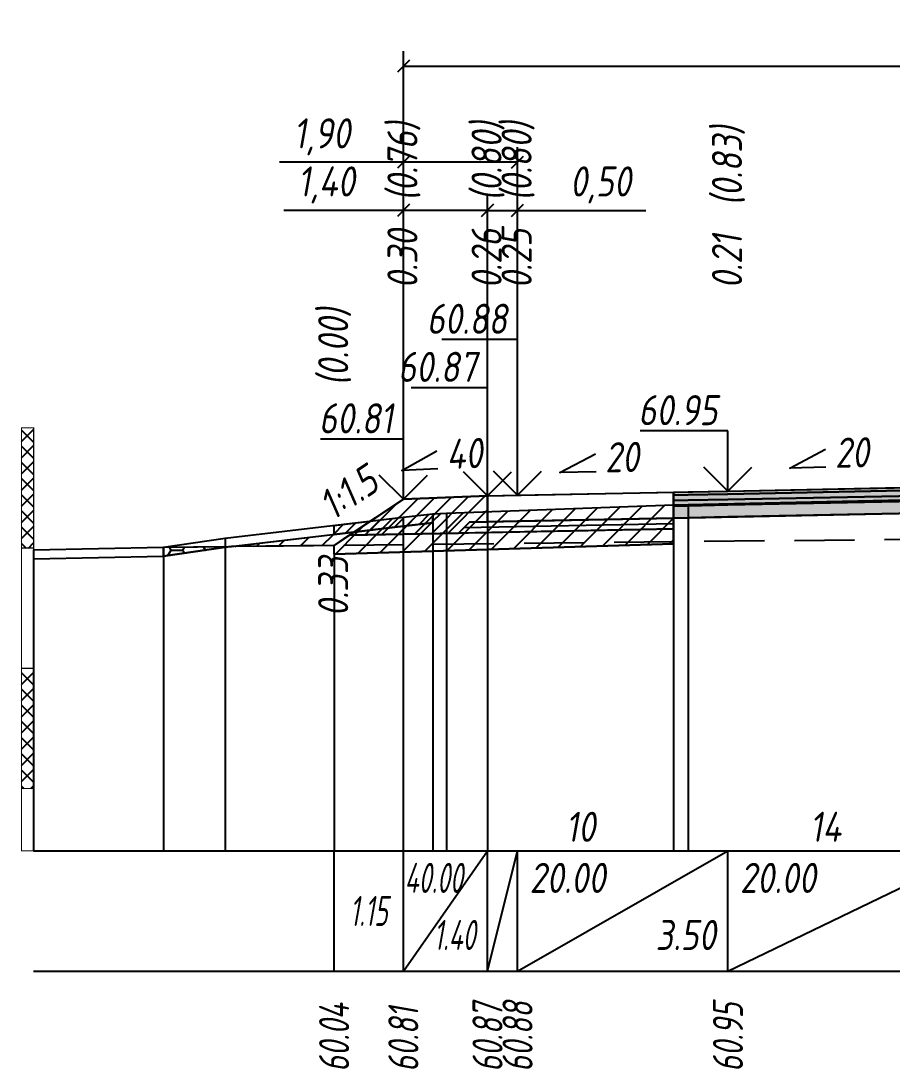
# Model space of a CAD drawing. Extents: x -717 to 1451, y -133302 to 233.
# Drawn here: x 78.9 to 151.4, y -55238.2 to -55151 of the extents above; entities that cross this region are included whole.
import ezdxf
from ezdxf.enums import TextEntityAlignment as Align

# ---------------------------------------------------------------- set-up
doc = ezdxf.new("R2010")
doc.units = 0
doc.linetypes.add('штриховая', pattern=[0.75, 0.5, -0.25])
for name, color, linetype in [('Интерполированный поперечник', 2, 'Continuous'), ('Код_514', 1, 'Continuous'), ('Контур_0', 7, 'Continuous'), ('Контур_2521', 7, 'Continuous'), ('Контур_2564', 7, 'Continuous'), ('Контур_2660', 7, 'Continuous'), ('Контур_2665', 7, 'Continuous'), ('Контур_400', 7, 'Continuous'), ('Контур_508', 7, 'Continuous'), ('Контур_512', 7, 'Continuous'), ('Контур_513', 7, 'Continuous'), ('Контур_818', 7, 'Continuous'), ('Красный поперечник', 1, 'Continuous'), ('Линейка абсолютных высот', 7, 'Continuous'), ('Объём_2501', 7, 'Continuous'), ('Объём_2564', 7, 'Continuous'), ('Объём_2650', 7, 'Continuous'), ('Объём_2660', 7, 'Continuous'), ('Объём_2661', 7, 'Continuous'), ('Объём_2665', 7, 'Continuous'), ('Объём_2666', 7, 'Continuous'), ('Объём_2667', 7, 'Continuous'), ('Объём_2668', 7, 'Continuous'), ('Объём_2669', 7, 'Continuous'), ('Объём_2675', 7, 'Continuous'), ('Объём_2753', 7, 'Continuous'), ('Откосы', 7, 'Continuous'), ('Отметки покрытия', 7, 'Continuous'), ('Рабочие отметки', 7, 'Continuous'), ('Рабочие отметки доп.', 7, 'Continuous'), ('Слои выравнивания', 7, 'Continuous'), ('Таблица', 7, 'Continuous'), ('Уклоны проезжей части', 7, 'Continuous'), ('Черный поперечник', 3, 'Continuous')]:
    doc.layers.add(name, color=color, linetype=linetype)
for name, color, linetype, true_color in [('Контур_2540', 2, 'Continuous', 0xffff00), ('Контур_2560', 2, 'Continuous', 0xffff00), ('Контур_2561', 7, 'Continuous', 0xff8040), ('Контур_2562', 3, 'Continuous', 0x00ff00), ('Контур_2563', 7, 'Continuous', 0xff8000), ('Контур_2570', 7, 'Continuous', 0x80ff00), ('Контур_2725', 7, 'Continuous', 0x323232), ('Контур_2736', 4, 'Continuous', 0x00ffff), ('Контур_2737', 4, 'Continuous', 0x00ffff), ('Контур_2738', 4, 'Continuous', 0x00ffff), ('Контур_2739', 4, 'Continuous', 0x00ffff), ('Контур_2741', 4, 'Continuous', 0x00ffff), ('Контур_2742', 4, 'Continuous', 0x00ffff), ('Контур_2743', 4, 'Continuous', 0x00ffff), ('Контур_2744', 7, 'Continuous', 0xa4ffff), ('Контур_2745', 7, 'Continuous', 0xa4ffff), ('Контур_2747', 4, 'Continuous', 0x00ffff), ('Контур_2748', 4, 'Continuous', 0x00ffff), ('Контур_2749', 4, 'Continuous', 0x00ffff), ('Контур_2750', 4, 'Continuous', 0x00ffff), ('Контур_2751', 4, 'Continuous', 0x00ffff), ('Контур_2752', 4, 'Continuous', 0x00ffff), ('Контур_2760', 7, 'Continuous', 0x323232), ('Контур_2761', 7, 'Continuous', 0x323232), ('Контур_2762', 7, 'Continuous', 0x323232), ('Контур_2763', 7, 'Continuous', 0x323232), ('Контур_402', 7, 'Continuous', 0xff6464), ('Контур_703', 4, 'Continuous', 0x00ffff), ('Контур_705', 4, 'Continuous', 0x00ffff), ('Контур_707', 4, 'Continuous', 0x00ffff), ('Контур_720', 131, 'Continuous', 0xaaffff), ('Объём_2500', 7, 'Continuous', 0xc0c0c0), ('Объём_2520', 7, 'Continuous', 0x80ffff), ('Объём_2540', 2, 'Continuous', 0xffff00), ('Объём_2560', 2, 'Continuous', 0xffff00), ('Объём_2561', 7, 'Continuous', 0xff8040), ('Объём_2562', 3, 'Continuous', 0x00ff00), ('Объём_2563', 7, 'Continuous', 0xff8000), ('Объём_2570', 7, 'Continuous', 0x80ff00), ('Объём_2600', 7, 'Continuous', 0x808000), ('Объём_2746', 2, 'Continuous', 0xffff00)]:
    doc.layers.add(name, color=color, linetype=linetype, true_color=true_color)
doc.styles.get("Standard").update_dxf_attribs({"font": 'txt', "height": 2.5})
doc.styles.add('М', font='romand.shx', dxfattribs={"width": 0.8, "oblique": 10, "height": 2.5})
doc.dimstyles.new('ISO-25', dxfattribs={"dimtxt": 2.5, "dimasz": 2.5, "dimexe": 1.25, "dimexo": 0.625, "dimtad": 1, "dimtxsty": 'Standard', "dimcen": 2.5, "dimadec": 0, "dimazin": 0, "dimtfac": 1, "dimtmove": 0, "dimatfit": 3, "dimfxl": 1, "dimarcsym": 0})
pattern_1 = [(45.0000013, (0, 0), (-0.67351924, 0.673519211), []), (135.0000003, (0, 0), (-0.673519222, -0.67351923), [])]

# ---------------------------------------------------------------- blocks, each defined once
blk = doc.blocks.new('_Oblique')
at = {"color": 0, "linetype": 'ByBlock', "lineweight": -2}
blk.add_line((-0.5, -0.5), (0.5, 0.5), dxfattribs=at)
blk = doc.blocks.new('*D1323')
at = {"color": 0, "lineweight": -2, "transparency": 16777216}
for p, q in [((110.76, -55190.19), (110.76, -55165.47)), ((117.76, -55189.91), (117.76, -55165.47)), ((110.76, -55166.72), (100.814, -55166.72)), ((117.76, -55166.72), (110.76, -55166.72))]:
    blk.add_line(p, q, dxfattribs=at)
at = {"layer": 'Defpoints', "color": 0, "transparency": 16777216}
for p in [(117.76, -55166.72), (110.76, -55190.815), (117.76, -55190.535)]:
    blk.add_point(p, dxfattribs=at)
at = {"color": 0, "lineweight": -2, "transparency": 16777216, "rotation": 180}
blk.add_blockref('_Oblique', (110.76, -55166.72), dxfattribs=at)
at = {"color": 0, "lineweight": -2, "transparency": 16777216}
blk.add_blockref('_Oblique', (117.76, -55166.72), dxfattribs=at)
at = {"color": 0, "transparency": 16777216, "insert": (104.354, -55164.607), "char_height": 2.5, "width": 8.75, "attachment_point": 5, "style": 'М'}
blk.add_mtext('1,40', dxfattribs=at)
blk = doc.blocks.new('*D1325')
at = {"color": 0, "lineweight": -2, "transparency": 16777216}
for p, q in [((117.76, -55189.91), (117.76, -55165.47)), ((120.26, -55189.86), (120.26, -55165.47)), ((117.76, -55166.72), (120.26, -55166.72)), ((120.26, -55166.72), (130.931, -55166.72))]:
    blk.add_line(p, q, dxfattribs=at)
at = {"layer": 'Defpoints', "color": 0, "transparency": 16777216}
for p in [(120.26, -55166.72), (120.26, -55190.485), (117.76, -55190.535)]:
    blk.add_point(p, dxfattribs=at)
at = {"color": 0, "lineweight": -2, "transparency": 16777216, "rotation": 180}
blk.add_blockref('_Oblique', (117.76, -55166.72), dxfattribs=at)
at = {"color": 0, "lineweight": -2, "transparency": 16777216}
blk.add_blockref('_Oblique', (120.26, -55166.72), dxfattribs=at)
at = {"color": 0, "transparency": 16777216, "insert": (127.17, -55164.607), "char_height": 2.5, "width": 9.16667, "attachment_point": 5, "style": 'М'}
blk.add_mtext('0,50', dxfattribs=at)
blk = doc.blocks.new('*D1328')
at = {"color": 0, "lineweight": -2, "transparency": 16777216}
for p, q in [((110.76, -55190.19), (110.76, -55161.47)), ((120.26, -55189.86), (120.26, -55161.47)), ((110.76, -55162.72), (100.447, -55162.72)), ((120.26, -55162.72), (110.76, -55162.72))]:
    blk.add_line(p, q, dxfattribs=at)
at = {"layer": 'Defpoints', "color": 0, "transparency": 16777216}
for p in [(120.26, -55162.72), (120.26, -55190.485), (110.76, -55190.815)]:
    blk.add_point(p, dxfattribs=at)
at = {"color": 0, "lineweight": -2, "transparency": 16777216, "rotation": 180}
blk.add_blockref('_Oblique', (110.76, -55162.72), dxfattribs=at)
at = {"color": 0, "lineweight": -2, "transparency": 16777216}
blk.add_blockref('_Oblique', (120.26, -55162.72), dxfattribs=at)
at = {"color": 0, "transparency": 16777216, "insert": (103.987, -55160.607), "char_height": 2.5, "width": 8.75, "attachment_point": 5, "style": 'М'}
blk.add_mtext('1,90', dxfattribs=at)
blk = doc.blocks.new('*D1329')
at = {"color": 0, "lineweight": -2, "transparency": 16777216}
for p, q in [((110.76, -55190.19), (110.76, -55153.47)), ((206.26, -55190.19), (206.26, -55153.47)), ((110.76, -55154.72), (206.26, -55154.72))]:
    blk.add_line(p, q, dxfattribs=at)
at = {"layer": 'Defpoints', "color": 0, "transparency": 16777216}
for p in [(206.26, -55154.72), (110.76, -55190.815), (206.26, -55190.815)]:
    blk.add_point(p, dxfattribs=at)
at = {"color": 0, "lineweight": -2, "transparency": 16777216, "rotation": 180}
blk.add_blockref('_Oblique', (110.76, -55154.72), dxfattribs=at)
at = {"color": 0, "lineweight": -2, "transparency": 16777216}
blk.add_blockref('_Oblique', (206.26, -55154.72), dxfattribs=at)
at = {"color": 0, "transparency": 16777216, "insert": (158.51, -55152.607), "char_height": 2.5, "width": 10.41667, "attachment_point": 5, "style": 'М'}
blk.add_mtext('19,10', dxfattribs=at)

msp = doc.modelspace()

# ---------------------------------------------------------------- hatches: boundary and pattern name
at = {"layer": 'Линейка абсолютных высот'}
h = msp.add_hatch(dxfattribs=at)
h.set_pattern_fill('ANSI37', scale=0.3, style=0)
h.set_pattern_definition(pattern_1)
h.paths.add_polyline_path([(80, -55194.81), (80, -55184.81), (79, -55184.81), (79, -55194.81)])
h = msp.add_hatch(dxfattribs=at)
h.set_pattern_fill('ANSI37', scale=0.3, style=0)
h.set_pattern_definition(pattern_1)
h.paths.add_polyline_path([(80, -55214.81), (80, -55204.81), (79, -55204.81), (79, -55214.81)])
at = {"layer": 'Объём_2563'}
h = msp.add_hatch(dxfattribs=at)
h.set_pattern_fill('ANSI31', color=256, scale=0.3)
h.paths.add_polyline_path([(110.76, -55190.753), (117.76, -55190.473), (117.76, -55192.623), (116.26, -55192.653), (115.342, -55193.571), (106.26, -55193.753)])
at = {"layer": 'Объём_2570'}
h = msp.add_hatch(dxfattribs=at)
h.set_pattern_fill('ANSI31', color=256, scale=0.2)
h.paths.add_polyline_path([(113.225, -55192.715), (110.741, -55192.995), (105, -55193.676), (105, -55192.926), (110.741, -55192.245), (113.225, -55191.965)])
at = {"layer": 'Объём_2600'}
h = msp.add_hatch(dxfattribs=at)
h.set_pattern_fill('ANSI31', color=6, scale=0.4)
h.paths.add_polyline_path([(114.337, -55191.902), (133.238, -55191.221), (133.238, -55194.466), (105, -55195.313), (105, -55194.593), (96.475, -55194.687), (110.741, -55192.995), (113.225, -55192.715), (113.225, -55191.965)])
h = msp.add_hatch(dxfattribs=at)
h.set_pattern_fill('HONEY', color=5, scale=0.3)
h.paths.add_polyline_path([(95.933, -55194.751), (90.798, -55195.5), (90.798, -55194.75), (96.475, -55194.687)])
at = {"layer": 'Слои выравнивания'}
for color, points in [(2, [(133.238, -55190.163), (134.457, -55190.139), (137.76, -55190.073), (156.259, -55189.703), (158.51, -55189.658), (158.51, -55189.908), (156.259, -55189.953), (137.76, -55190.323), (134.457, -55190.389), (133.238, -55190.413)]), (3, [(133.238, -55190.413), (134.457, -55190.389), (137.76, -55190.323), (156.259, -55189.953), (158.51, -55189.908), (158.51, -55190.358), (156.259, -55190.403), (137.76, -55190.773), (134.457, -55190.839), (133.238, -55190.863)]), (4, [(133.238, -55190.863), (134.457, -55190.839), (137.76, -55190.773), (156.259, -55190.403), (158.51, -55190.358), (158.51, -55190.808), (156.259, -55190.853), (137.76, -55191.223), (134.457, -55191.289), (133.238, -55191.313)]), (5, [(133.238, -55191.313), (134.457, -55191.289), (137.76, -55191.223), (156.259, -55190.853), (158.51, -55190.808), (158.51, -55191.808), (156.259, -55191.853), (137.76, -55192.223), (134.457, -55192.289), (133.238, -55192.313)])]:
    msp.add_hatch(color=color, dxfattribs=at).paths.add_polyline_path(points)

# ---------------------------------------------------------------- linework, layer by layer
at = {"layer": 'Интерполированный поперечник', "linetype": 'штриховая', "ltscale": 10, "flags": 128}
msp.add_lwpolyline([(90.798, -55194.75), (206.794, -55193.47)], dxfattribs=at)
at = {"layer": 'Код_514'}
for p, q in [((105, -55230), (105, -55220)), ((110.76, -55230), (110.76, -55220)), ((110.76, -55230), (117.76, -55220)), ((117.76, -55230), (117.76, -55220)), ((117.76, -55230), (120.26, -55220)), ((120.26, -55230), (120.26, -55220)), ((120.26, -55230), (137.76, -55220)), ((137.76, -55230), (137.76, -55220)), ((137.76, -55230), (158.51, -55220))]:
    msp.add_line(p, q, dxfattribs=at)
at = {"layer": 'Контур_0', "flags": 128}
for points in [[(120.26, -55192.573), (117.76, -55192.623), (117.76, -55190.473), (133.238, -55190.163), (133.238, -55192.313), (120.26, -55192.573), (120.26, -55192.573)], [(110.76, -55190.753), (105, -55194.593), (105, -55194.593), (105, -55194.593), (105, -55194.593), (105, -55194.593), (105, -55194.593), (105, -55194.593), (105, -55194.593), (105, -55194.593), (105, -55194.593), (105, -55194.593), (105, -55194.593), (105, -55194.593), (105, -55194.593), (105, -55194.593)], [(110.76, -55190.753), (105, -55194.593), (105, -55194.593), (105, -55194.593), (105, -55194.593), (105, -55194.593), (105, -55194.593), (105, -55194.593), (105, -55194.593), (105, -55194.593), (105, -55194.593), (105, -55194.593), (105, -55194.593), (105, -55194.593), (105, -55194.593), (105, -55194.593), (105, -55194.593), (105, -55194.593), (105, -55194.593), (105, -55194.593), (105, -55194.593), (105, -55194.593), (105, -55194.593), (105, -55194.593), (105, -55194.593), (105, -55194.593), (105, -55194.593), (105, -55194.593), (105, -55194.593), (105, -55194.593)], [(106.26, -55193.753), (115.342, -55193.571), (116.26, -55192.653), (117.76, -55192.623)], [(116.26, -55192.653), (133.238, -55192.313), (133.238, -55193.213), (115.342, -55193.571), (116.26, -55192.653), (116.26, -55192.653)]]:
    msp.add_lwpolyline(points, dxfattribs=at)
at = {"layer": 'Контур_2521', "color": 250, "flags": 128}
msp.add_lwpolyline([(115.801, -55193.112), (133.238, -55192.763)], dxfattribs=at)
at = {"layer": 'Контур_2540', "flags": 128}
msp.add_lwpolyline([(106.26, -55193.753), (133.238, -55193.213), (133.238, -55194.466), (105, -55195.313), (105, -55194.593), (106.26, -55193.753), (106.26, -55193.753)], dxfattribs=at)
at = {"layer": 'Контур_2560', "flags": 128}
msp.add_lwpolyline([(110.76, -55190.753), (110.76, -55190.753), (110.76, -55190.753), (117.76, -55190.473)], dxfattribs=at)
at = {"layer": 'Контур_2561', "flags": 128}
msp.add_lwpolyline([(117.76, -55190.473), (117.76, -55190.473), (110.76, -55190.753), (110.76, -55190.753), (117.76, -55190.473)], dxfattribs=at)
at = {"layer": 'Контур_2562', "flags": 128}
msp.add_lwpolyline([(110.76, -55190.753), (110.76, -55190.753), (110.76, -55190.753), (110.76, -55190.753), (110.76, -55190.753)], dxfattribs=at)
at = {"layer": 'Контур_2563', "flags": 128}
msp.add_lwpolyline([(110.76, -55190.753), (117.76, -55190.473), (117.76, -55192.623), (116.26, -55192.653), (115.342, -55193.571), (106.26, -55193.753), (110.76, -55190.753), (110.76, -55190.753)], dxfattribs=at)
at = {"layer": 'Контур_2564', "flags": 128}
msp.add_lwpolyline([(110.76, -55190.753), (117.76, -55190.473)], dxfattribs=at)
at = {"layer": 'Контур_2570', "flags": 128}
msp.add_lwpolyline([(80, -55195.703), (90.798, -55195.5), (90.798, -55195.5), (95.933, -55194.751), (110.741, -55192.995), (113.225, -55192.715), (113.225, -55191.965), (114.337, -55191.902), (133.238, -55191.221), (134.457, -55191.196), (156.259, -55190.721), (158.51, -55190.763), (176.713, -55191.099), (177.793, -55191.118), (178.834, -55191.178), (200.356, -55192.601), (200.356, -55193.351), (201.261, -55193.664), (202.324, -55193.653), (206.794, -55194.22), (206.794, -55194.22), (234.99, -55192.586), (252.932, -55191.354), (259.319, -55191.798)], dxfattribs=at)
at = {"layer": 'Контур_2660', "flags": 128}
msp.add_lwpolyline([(105, -55195.313), (133.238, -55194.466)], dxfattribs=at)
at = {"layer": 'Контур_2665', "flags": 128}
msp.add_lwpolyline([(110.76, -55190.753), (110.76, -55190.753)], dxfattribs=at)
at = {"layer": 'Контур_2725', "flags": 128}
msp.add_lwpolyline([(133.238, -55192.313), (134.457, -55192.289), (137.76, -55192.223), (156.259, -55191.853), (158.51, -55191.808), (176.713, -55192.172), (177.793, -55192.193)], dxfattribs=at)
at = {"layer": 'Контур_2736', "flags": 128}
msp.add_lwpolyline([(110.76, -55190.753), (105, -55194.593)], dxfattribs=at)
at = {"layer": 'Контур_2737', "flags": 128}
msp.add_lwpolyline([(105, -55194.593), (105, -55194.593)], dxfattribs=at)
at = {"layer": 'Контур_2738', "flags": 128}
msp.add_lwpolyline([(105, -55194.593), (105, -55194.593)], dxfattribs=at)
at = {"layer": 'Контур_2739', "flags": 128}
msp.add_lwpolyline([(105, -55194.593), (105, -55194.593)], dxfattribs=at)
at = {"layer": 'Контур_2741', "flags": 128}
msp.add_lwpolyline([(105, -55194.593), (105, -55194.593)], dxfattribs=at)
at = {"layer": 'Контур_2742', "flags": 128}
msp.add_lwpolyline([(105, -55194.593), (105, -55194.593)], dxfattribs=at)
at = {"layer": 'Контур_2743', "flags": 128}
msp.add_lwpolyline([(105, -55194.593), (105, -55194.593)], dxfattribs=at)
at = {"layer": 'Контур_2744', "flags": 128}
msp.add_lwpolyline([(105, -55194.593), (105, -55194.593)], dxfattribs=at)
msp.add_lwpolyline([(105, -55194.593), (105, -55194.593)], dxfattribs=at)
msp.add_lwpolyline([(105, -55194.593), (105, -55194.593)], dxfattribs=at)
msp.add_lwpolyline([(105, -55194.593), (105, -55194.593)], dxfattribs=at)
msp.add_lwpolyline([(105, -55194.593), (105, -55194.593)], dxfattribs=at)
msp.add_lwpolyline([(105, -55194.593), (105, -55194.593)], dxfattribs=at)
at = {"layer": 'Контур_2745', "flags": 128}
msp.add_lwpolyline([(105, -55194.593), (105, -55194.593)], dxfattribs=at)
msp.add_lwpolyline([(105, -55194.593), (105, -55194.593)], dxfattribs=at)
msp.add_lwpolyline([(105, -55194.593), (105, -55194.593)], dxfattribs=at)
msp.add_lwpolyline([(105, -55194.593), (105, -55194.593)], dxfattribs=at)
msp.add_lwpolyline([(105, -55194.593), (105, -55194.593)], dxfattribs=at)
msp.add_lwpolyline([(105, -55194.593), (105, -55194.593)], dxfattribs=at)
at = {"layer": 'Контур_2747', "flags": 128}
msp.add_lwpolyline([(105, -55194.593), (105, -55194.593)], dxfattribs=at)
at = {"layer": 'Контур_2748', "flags": 128}
msp.add_lwpolyline([(105, -55194.593), (105, -55194.593)], dxfattribs=at)
at = {"layer": 'Контур_2749', "flags": 128}
msp.add_lwpolyline([(105, -55194.593), (105, -55194.593)], dxfattribs=at)
at = {"layer": 'Контур_2750', "flags": 128}
msp.add_lwpolyline([(105, -55194.593), (105, -55194.593)], dxfattribs=at)
at = {"layer": 'Контур_2751', "flags": 128}
msp.add_lwpolyline([(105, -55194.593), (105, -55194.593)], dxfattribs=at)
at = {"layer": 'Контур_2752', "flags": 128}
msp.add_lwpolyline([(105, -55194.593), (105, -55194.593)], dxfattribs=at)
at = {"layer": 'Контур_2760', "flags": 128}
msp.add_lwpolyline([(133.238, -55190.163), (134.457, -55190.139), (137.76, -55190.073), (156.259, -55189.703), (158.51, -55189.658), (176.713, -55190.022), (177.793, -55190.043)], dxfattribs=at)
at = {"layer": 'Контур_2761', "flags": 128}
msp.add_lwpolyline([(133.238, -55190.413), (134.457, -55190.389), (137.76, -55190.323), (156.259, -55189.953), (158.51, -55189.908), (176.713, -55190.272), (177.793, -55190.293)], dxfattribs=at)
at = {"layer": 'Контур_2762', "flags": 128}
msp.add_lwpolyline([(133.238, -55190.863), (134.457, -55190.839), (137.76, -55190.773), (156.259, -55190.403), (158.51, -55190.358), (176.713, -55190.722), (177.793, -55190.743)], dxfattribs=at)
at = {"layer": 'Контур_2763', "flags": 128}
msp.add_lwpolyline([(133.238, -55191.313), (134.457, -55191.289), (137.76, -55191.223), (156.259, -55190.853), (158.51, -55190.808), (176.713, -55191.172), (177.793, -55191.193)], dxfattribs=at)
at = {"layer": 'Контур_400', "flags": 128}
msp.add_lwpolyline([(117.76, -55190.473), (120.26, -55190.423), (120.26, -55190.423), (120.26, -55190.423), (120.26, -55190.423), (120.26, -55190.423), (120.26, -55190.423), (137.76, -55190.073), (158.51, -55189.658)], dxfattribs=at)
at = {"layer": 'Контур_402', "flags": 128}
msp.add_lwpolyline([(105, -55195.313), (133.238, -55194.466), (133.238, -55192.313), (158.51, -55191.808), (177.793, -55192.193), (177.793, -55194.286), (213.152, -55195.347)], dxfattribs=at)
at = {"layer": 'Контур_508', "flags": 128}
msp.add_lwpolyline([(105, -55195.313), (133.238, -55194.466), (133.238, -55192.313), (158.51, -55191.808), (177.793, -55192.193), (177.793, -55194.286), (213.152, -55195.347), (220.131, -55200), (222.131, -55200), (234.319, -55191.875)], dxfattribs=at)
at = {"layer": 'Контур_512', "flags": 128}
msp.add_lwpolyline([(105, -55195.313), (133.238, -55194.466)], dxfattribs=at)
at = {"layer": 'Контур_513', "flags": 128}
msp.add_lwpolyline([(105, -55195.313), (133.238, -55194.466), (133.238, -55192.313), (158.51, -55191.808), (177.793, -55192.193), (177.793, -55194.286), (213.152, -55195.347), (220.131, -55200), (222.131, -55200), (234.319, -55191.875)], dxfattribs=at)
at = {"layer": 'Контур_703', "flags": 128}
for points in [[(110.76, -55190.753), (105, -55194.593)], [(105, -55194.593), (105, -55194.593)]]:
    msp.add_lwpolyline(points, dxfattribs=at)
at = {"layer": 'Контур_705', "flags": 128}
msp.add_lwpolyline([(105, -55194.593), (105, -55194.593)], dxfattribs=at)
at = {"layer": 'Контур_707', "flags": 128}
msp.add_lwpolyline([(105, -55194.593), (105, -55194.593)], dxfattribs=at)
at = {"layer": 'Контур_720', "flags": 128}
msp.add_lwpolyline([(105, -55194.593), (105, -55194.593)], dxfattribs=at)
at = {"layer": 'Контур_818', "flags": 128}
msp.add_lwpolyline([(105, -55193.676), (110.741, -55192.995), (113.225, -55192.715), (113.225, -55191.965), (114.337, -55191.902), (133.238, -55191.221), (134.457, -55191.196), (156.259, -55190.721), (158.51, -55190.763), (176.713, -55191.099), (177.793, -55191.118), (178.834, -55191.178), (200.356, -55192.601), (200.356, -55193.351), (201.261, -55193.664), (202.324, -55193.653), (206.794, -55194.22), (206.794, -55194.22), (234.319, -55192.625)], dxfattribs=at)
at = {"layer": 'Красный поперечник'}
for p, q in [((110.76, -55190.753), (117.76, -55190.473)), ((117.76, -55190.473), (120.26, -55190.423)), ((120.26, -55190.423), (137.76, -55190.073)), ((137.76, -55190.073), (158.51, -55189.658)), ((105, -55194.593), (110.76, -55190.753)), ((133.238, -55194.466), (133.238, -55220)), ((105, -55195.313), (105, -55220))]:
    msp.add_line(p, q, dxfattribs=at)
at = {"layer": 'Линейка абсолютных высот', "color": 7, "const_width": 0.1, "flags": 128}
for points in [[(80, -55194.81), (80, -55184.81), (79, -55184.81), (79, -55194.81), (80, -55194.81)], [(80, -55204.81), (80, -55194.81), (79, -55194.81), (79, -55204.81), (80, -55204.81)], [(80, -55214.81), (80, -55204.81), (79, -55204.81), (79, -55214.81), (80, -55214.81)], [(80, -55220), (80, -55214.81), (79, -55214.81), (79, -55220), (80, -55220)]]:
    msp.add_lwpolyline(points, dxfattribs=at)
at = {"layer": 'Объём_2500', "flags": 128}
msp.add_lwpolyline([(120.26, -55192.573), (117.76, -55192.623), (117.76, -55190.473), (133.238, -55190.163), (133.238, -55192.313), (120.26, -55192.573), (120.26, -55192.573)], dxfattribs=at)
at = {"layer": 'Объём_2501', "flags": 128}
msp.add_lwpolyline([(117.76, -55190.473), (120.26, -55190.423), (120.26, -55190.423), (120.26, -55190.423), (120.26, -55190.423), (120.26, -55190.423), (120.26, -55190.423), (137.76, -55190.073), (158.51, -55189.658)], dxfattribs=at)
at = {"layer": 'Объём_2520', "color": 250, "flags": 128}
msp.add_lwpolyline([(116.26, -55192.653), (133.238, -55192.313), (133.238, -55193.213), (115.342, -55193.571), (116.26, -55192.653), (116.26, -55192.653)], dxfattribs=at)
at = {"layer": 'Объём_2540', "flags": 128}
msp.add_lwpolyline([(106.26, -55193.753), (133.238, -55193.213), (133.238, -55194.466), (105, -55195.313), (105, -55194.593), (106.26, -55193.753), (106.26, -55193.753)], dxfattribs=at)
at = {"layer": 'Объём_2560', "flags": 128}
msp.add_lwpolyline([(110.76, -55190.753), (110.76, -55190.753), (110.76, -55190.753), (117.76, -55190.473)], dxfattribs=at)
at = {"layer": 'Объём_2561', "flags": 128}
msp.add_lwpolyline([(117.76, -55190.473), (117.76, -55190.473), (110.76, -55190.753), (110.76, -55190.753), (117.76, -55190.473)], dxfattribs=at)
at = {"layer": 'Объём_2562', "flags": 128}
msp.add_lwpolyline([(110.76, -55190.753), (110.76, -55190.753), (110.76, -55190.753), (110.76, -55190.753), (110.76, -55190.753)], dxfattribs=at)
at = {"layer": 'Объём_2563', "color": 250, "flags": 128}
msp.add_lwpolyline([(110.76, -55190.753), (117.76, -55190.473), (117.76, -55192.623), (116.26, -55192.653), (115.342, -55193.571), (106.26, -55193.753), (110.76, -55190.753), (110.76, -55190.753)], dxfattribs=at)
at = {"layer": 'Объём_2564', "flags": 128}
msp.add_lwpolyline([(110.76, -55190.753), (117.76, -55190.473)], dxfattribs=at)
at = {"layer": 'Объём_2570', "flags": 128}
msp.add_lwpolyline([(113.225, -55192.715), (110.741, -55192.995), (105, -55193.676), (105, -55192.926), (110.741, -55192.245), (113.225, -55191.965), (113.225, -55192.715), (113.225, -55192.715)], dxfattribs=at)
at = {"layer": 'Объём_2600', "color": 5, "flags": 128}
msp.add_lwpolyline([(95.933, -55194.751), (90.798, -55195.5), (90.798, -55194.75), (96.475, -55194.687), (95.933, -55194.751), (95.933, -55194.751)], dxfattribs=at)
at = {"layer": 'Объём_2650', "color": 6, "flags": 128}
msp.add_lwpolyline([(114.337, -55191.902), (133.238, -55191.221), (133.238, -55194.466), (105, -55195.313), (105, -55194.593), (96.475, -55194.687), (110.741, -55192.995), (113.225, -55192.715), (113.225, -55191.965), (114.337, -55191.902), (114.337, -55191.902)], dxfattribs=at)
at = {"layer": 'Объём_2660', "flags": 128}
msp.add_lwpolyline([(105, -55195.313), (133.238, -55194.466)], dxfattribs=at)
at = {"layer": 'Объём_2661', "flags": 128}
msp.add_lwpolyline([(110.76, -55190.753), (105, -55194.593)], dxfattribs=at)
at = {"layer": 'Объём_2665', "flags": 128}
msp.add_lwpolyline([(110.76, -55190.753), (110.76, -55190.753)], dxfattribs=at)
at = {"layer": 'Объём_2666', "flags": 128}
msp.add_lwpolyline([(110.76, -55190.753), (105, -55194.593)], dxfattribs=at)
at = {"layer": 'Объём_2667', "flags": 128}
msp.add_lwpolyline([(105, -55194.593), (105, -55194.593)], dxfattribs=at)
msp.add_lwpolyline([(105, -55194.593), (105, -55194.593)], dxfattribs=at)
at = {"layer": 'Объём_2668', "flags": 128}
msp.add_lwpolyline([(105, -55194.593), (105, -55194.593)], dxfattribs=at)
msp.add_lwpolyline([(105, -55194.593), (105, -55194.593)], dxfattribs=at)
at = {"layer": 'Объём_2669', "flags": 128}
msp.add_lwpolyline([(105, -55194.593), (105, -55194.593)], dxfattribs=at)
msp.add_lwpolyline([(105, -55194.593), (105, -55194.593)], dxfattribs=at)
at = {"layer": 'Объём_2675', "flags": 128}
msp.add_lwpolyline([(105, -55194.593), (105, -55194.593)], dxfattribs=at)
msp.add_lwpolyline([(105, -55194.593), (105, -55194.593)], dxfattribs=at)
msp.add_lwpolyline([(105, -55194.593), (105, -55194.593)], dxfattribs=at)
msp.add_lwpolyline([(105, -55194.593), (105, -55194.593)], dxfattribs=at)
msp.add_lwpolyline([(105, -55194.593), (105, -55194.593)], dxfattribs=at)
msp.add_lwpolyline([(105, -55194.593), (105, -55194.593)], dxfattribs=at)
msp.add_lwpolyline([(105, -55194.593), (105, -55194.593)], dxfattribs=at)
msp.add_lwpolyline([(105, -55194.593), (105, -55194.593)], dxfattribs=at)
msp.add_lwpolyline([(105, -55194.593), (105, -55194.593)], dxfattribs=at)
msp.add_lwpolyline([(105, -55194.593), (105, -55194.593)], dxfattribs=at)
msp.add_lwpolyline([(105, -55194.593), (105, -55194.593)], dxfattribs=at)
msp.add_lwpolyline([(105, -55194.593), (105, -55194.593)], dxfattribs=at)
at = {"layer": 'Объём_2746', "flags": 128}
msp.add_lwpolyline([(114.337, -55191.902), (133.238, -55191.221), (133.238, -55194.466), (105, -55195.313), (105, -55194.593), (106.674, -55193.477), (110.741, -55192.995), (113.225, -55192.715), (113.225, -55191.965), (114.337, -55191.902), (114.337, -55191.902)], dxfattribs=at)
at = {"layer": 'Объём_2753', "flags": 128}
msp.add_lwpolyline([(133.238, -55190.163), (133.238, -55190.163)], dxfattribs=at)
at = {"layer": 'Откосы', "color": 1, "flags": 128}
for points in [[(113.616, -55188.233), (110.619, -55188.353), (113.556, -55186.734)], [(126.785, -55188.481), (123.785, -55188.541), (126.755, -55186.981)], [(145.91, -55188.098), (142.91, -55188.158), (145.88, -55186.599)]]:
    msp.add_lwpolyline(points, dxfattribs=at)
at = {"layer": 'Отметки покрытия', "color": 1}
for p, q in [((120.26, -55177.473), (113.96, -55177.473)), ((120.26, -55190.423), (120.26, -55177.473)), ((117.76, -55181.473), (111.41, -55181.473)), ((117.76, -55190.473), (117.76, -55181.473)), ((137.76, -55185.073), (130.46, -55185.073)), ((137.76, -55190.073), (137.76, -55185.073)), ((110.76, -55185.753), (103.86, -55185.753)), ((110.76, -55190.753), (110.76, -55185.753)), ((110.76, -55190.753), (108.76, -55188.753)), ((110.76, -55190.753), (112.76, -55188.753)), ((117.76, -55190.473), (115.76, -55188.473)), ((117.76, -55190.473), (119.76, -55188.473)), ((120.26, -55190.423), (118.26, -55188.423)), ((120.26, -55190.423), (122.26, -55188.423)), ((137.76, -55190.073), (135.76, -55188.073)), ((137.76, -55190.073), (139.76, -55188.073))]:
    msp.add_line(p, q, dxfattribs=at)
at = {"layer": 'Слои выравнивания'}
for p, q in [((117.76, -55190.473), (117.76, -55220)), ((133.238, -55190.163), (133.238, -55220))]:
    msp.add_line(p, q, dxfattribs=at)
at = {"layer": 'Слои выравнивания', "color": 2, "flags": 128}
msp.add_lwpolyline([(133.238, -55190.163), (134.457, -55190.139), (137.76, -55190.073), (156.259, -55189.703), (158.51, -55189.658), (158.51, -55189.908), (156.259, -55189.953), (137.76, -55190.323), (134.457, -55190.389), (133.238, -55190.413)], close=True, dxfattribs=at)
at = {"layer": 'Слои выравнивания', "color": 3, "flags": 128}
msp.add_lwpolyline([(133.238, -55190.413), (134.457, -55190.389), (137.76, -55190.323), (156.259, -55189.953), (158.51, -55189.908), (158.51, -55190.358), (156.259, -55190.403), (137.76, -55190.773), (134.457, -55190.839), (133.238, -55190.863)], close=True, dxfattribs=at)
at = {"layer": 'Слои выравнивания', "color": 4, "flags": 128}
msp.add_lwpolyline([(133.238, -55190.863), (134.457, -55190.839), (137.76, -55190.773), (156.259, -55190.403), (158.51, -55190.358), (158.51, -55190.808), (156.259, -55190.853), (137.76, -55191.223), (134.457, -55191.289), (133.238, -55191.313)], close=True, dxfattribs=at)
at = {"layer": 'Слои выравнивания', "color": 5, "flags": 128}
msp.add_lwpolyline([(133.238, -55191.313), (134.457, -55191.289), (137.76, -55191.223), (156.259, -55190.853), (158.51, -55190.808), (158.51, -55191.808), (156.259, -55191.853), (137.76, -55192.223), (134.457, -55192.289), (133.238, -55192.313)], close=True, dxfattribs=at)
at = {"layer": 'Таблица'}
for p, q in [((80, -55220), (259.319, -55220)), ((80, -55230), (259.319, -55230))]:
    msp.add_line(p, q, dxfattribs=at)
at = {"layer": 'Черный поперечник', "color": 7}
for p, q in [((133.238, -55191.221), (133.238, -55220)), ((134.457, -55191.196), (134.457, -55220)), ((110.741, -55192.245), (110.741, -55220)), ((113.225, -55191.965), (113.225, -55220)), ((114.337, -55191.902), (114.337, -55220)), ((90.798, -55194.75), (90.798, -55220)), ((95.933, -55194.001), (95.933, -55220)), ((80, -55194.953), (80, -55220))]:
    msp.add_line(p, q, dxfattribs=at)
at = {"layer": 'Черный поперечник', "flags": 128}
msp.add_lwpolyline([(80, -55194.953), (90.798, -55194.75), (95.933, -55194.001), (110.741, -55192.245), (113.225, -55191.965), (114.337, -55191.902), (133.238, -55191.221), (134.457, -55191.196), (156.259, -55190.721), (158.51, -55190.763), (176.713, -55191.099), (177.793, -55191.118), (178.834, -55191.178), (200.356, -55192.601), (201.261, -55192.914), (202.324, -55192.903), (206.794, -55193.47), (234.99, -55191.836), (252.932, -55190.604), (259.319, -55191.048)], dxfattribs=at)

# ---------------------------------------------------------------- texts
at = {"layer": 'Код_514', "style": 'М', "oblique": 10}
for s, width, p in [('40.00', 0.6, (110.854, -55221)), ('20.00', 0.8, (121.26, -55221)), ('20.00', 0.8, (138.76, -55221))]:
    msp.add_text(s, height=2.5, dxfattribs=dict(at, width=width)).set_placement(p, align=Align.TOP_LEFT)
at = {"layer": 'Код_514', "style": 'М', "oblique": 10, "width": 0.6}
msp.add_text('1.15', height=2.5, dxfattribs=at).set_placement((107.88, -55225), align=Align.MIDDLE_CENTER)
at = {"layer": 'Код_514', "style": 'М', "oblique": 10}
for s, width, p in [('1.40', 0.6, (116.76, -55229)), ('3.50', 0.8, (136.76, -55229))]:
    msp.add_text(s, height=2.5, dxfattribs=dict(at, width=width)).set_placement(p, align=Align.BOTTOM_RIGHT)
at = {"layer": 'Код_514', "style": 'М', "oblique": 10, "width": 0.7}
for s, p in [('60.87', (117.76, -55238.382)), ('60.88', (120.26, -55238.382)), ('60.95', (137.76, -55238.382)), ('60.04', (105, -55238.382)), ('60.81', (110.76, -55238.382))]:
    msp.add_text(s, height=2.5, rotation=90, dxfattribs=at).set_placement(p, align=Align.MIDDLE_LEFT)
at = {"layer": 'Отметки покрытия', "color": 1, "style": 'М', "oblique": 10, "width": 0.8}
for s, p in [('60.88', (119.401, -55177.741)), ('60.87', (116.901, -55181.741)), ('60.95', (136.901, -55185.341)), ('60.81', (109.901, -55186.021))]:
    msp.add_text(s, height=2.5, dxfattribs=at).set_placement(p, align=Align.BOTTOM_RIGHT)
at = {"layer": 'Рабочие отметки', "color": 1, "style": 'М', "oblique": 10, "width": 0.8}
for s, p in [('0.30', (110.682, -55173.223)), ('0.26', (117.682, -55173.223)), ('0.25', (120.182, -55173.223)), ('0.21', (137.682, -55173.223))]:
    msp.add_text(s, height=2.5, rotation=90, dxfattribs=at).set_placement(p, align=Align.MIDDLE_LEFT)
msp.add_text('0.33', height=2.5, rotation=90, dxfattribs=at).set_placement((104.922, -55195.524), align=Align.MIDDLE_RIGHT)
at = {"layer": 'Рабочие отметки доп.', "color": 1, "style": 'М', "oblique": 10, "width": 0.8}
for s, p in [('(0.76)', (110.682, -55165.923)), ('(0.80)', (117.682, -55165.923)), ('(0.80)', (120.182, -55165.923)), ('(0.83)', (137.682, -55166.323)), ('(0.00)', (104.922, -55181.294))]:
    msp.add_text(s, height=2.5, rotation=90, dxfattribs=at).set_placement(p, align=Align.MIDDLE_LEFT)
at = {"layer": 'Слои выравнивания', "style": 'М', "oblique": 10, "width": 0.8}
for s, p in [('10', (125.499, -55220)), ('14', (145.874, -55220))]:
    msp.add_text(s, height=2.5, dxfattribs=at).set_placement(p, align=Align.BOTTOM_CENTER)
at = {"layer": 'Уклоны проезжей части', "color": 1, "style": 'М', "oblique": 10, "width": 0.8}
for s, rotation, p in [('40', 2.29061, (115.921, -55188.949)), ('20', 1.14576, (128.99, -55189.248)), ('20', 1.14576, (148.115, -55188.865)), ('1:1.5', 33.69007, (107.325, -55191.841))]:
    msp.add_text(s, height=2.5, rotation=rotation, dxfattribs=at).set_placement(p, align=Align.BOTTOM_CENTER)

# ---------------------------------------------------------------- dimensions: what is measured, and where the dimension line sits
at = {"color": 5}
dim = msp.add_linear_dim(base=(206.26, -55154.72), p1=(110.76, -55190.815), p2=(206.26, -55190.815), angle=180, dimstyle='ISO-25', override={"dimasz": 1, "dimlfac": 0.2, "dimzin": 0, "dimtxsty": 'М', "dimblk1": 'Oblique', "dimblk2": 'Oblique', "dimsah": 1}, dxfattribs=at)
dim.commit()
dim.dimension.update_dxf_attribs({"geometry": '*D1329', "text_midpoint": (158.51, -55152.607)})
for base, p1, p2, picture, middle in [((120.26, -55162.72), (110.76, -55190.815), (120.26, -55190.485), '*D1328', (103.987, -55162.72)), ((117.76, -55166.72), (110.76, -55190.815), (117.76, -55190.535), '*D1323', (104.354, -55166.72)), ((120.26, -55166.72), (117.76, -55190.535), (120.26, -55190.485), '*D1325', (127.17, -55166.72))]:
    dim = msp.add_linear_dim(base=base, p1=p1, p2=p2, angle=180, dimstyle='ISO-25', override={"dimasz": 1, "dimlfac": 0.2, "dimzin": 0, "dimtxsty": 'М', "dimblk1": 'Oblique', "dimblk2": 'Oblique', "dimsah": 1}, dxfattribs=at)
    dim.commit()
    dim.dimension.update_dxf_attribs({"geometry": picture, "text_midpoint": middle, "dimtype": 160})

doc.saveas('drawing.dxf')
